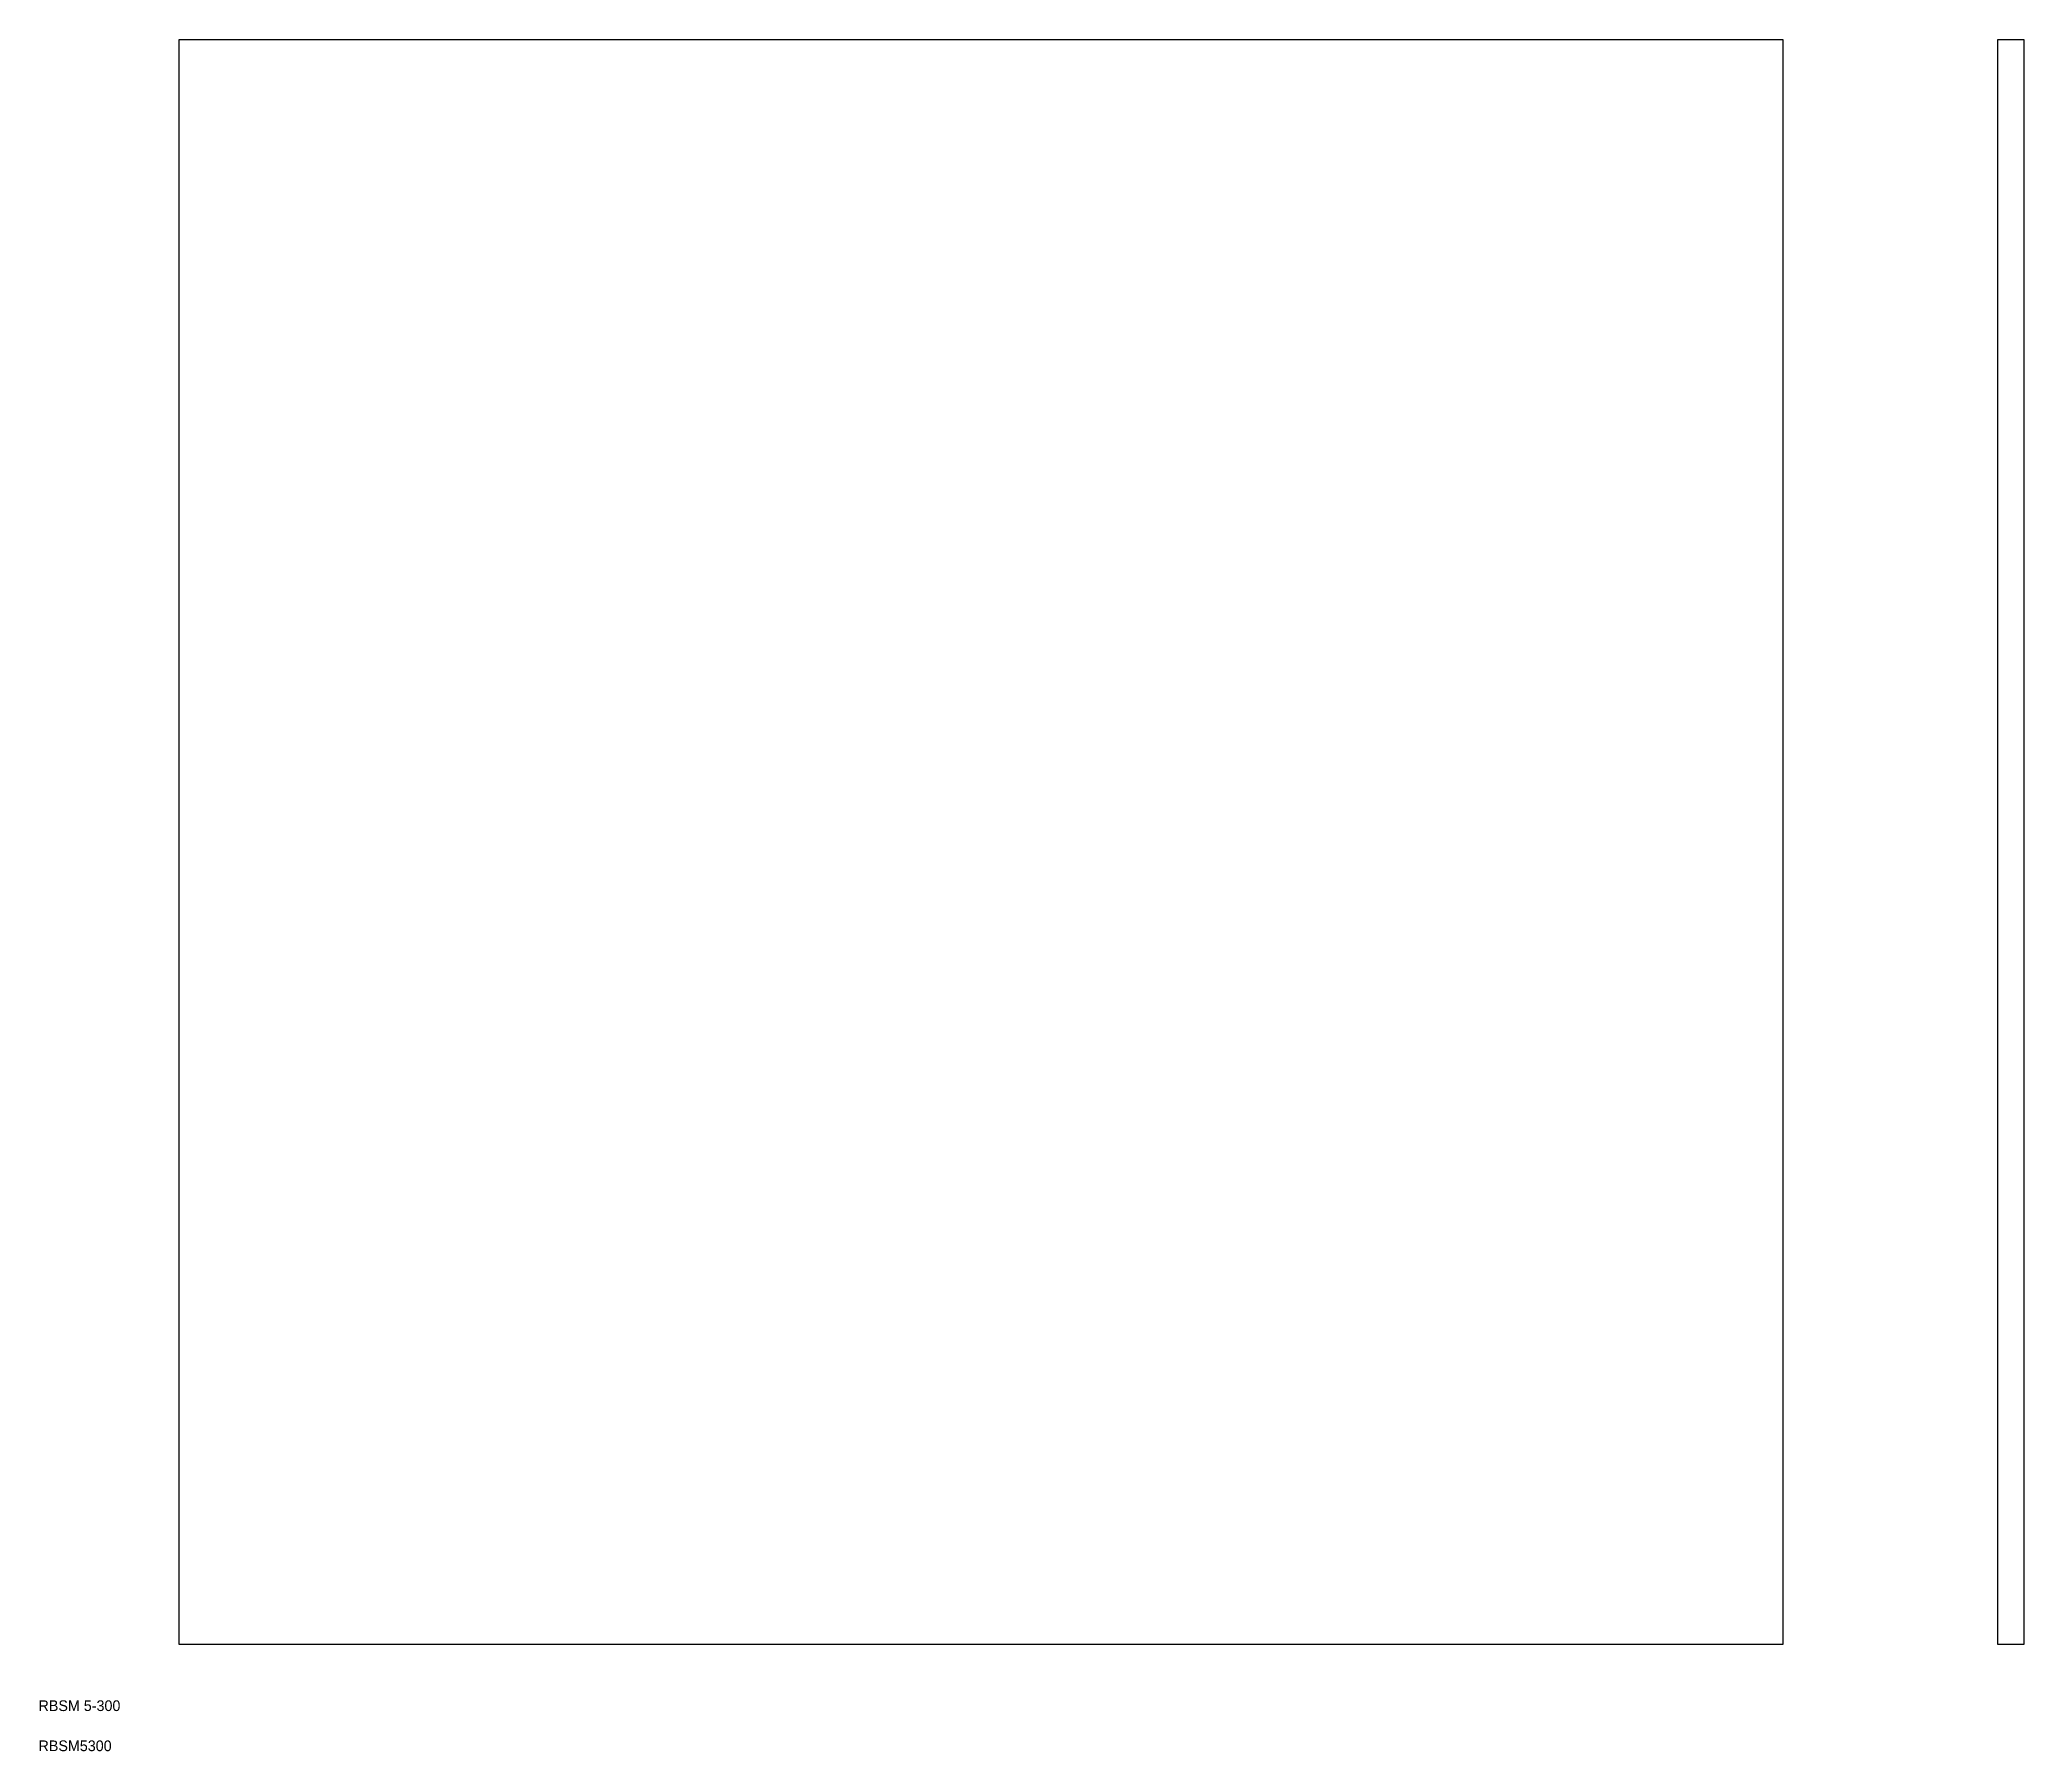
# Model space of a CAD drawing. Extents: x 5 to 376, y 5 to 325.
import ezdxf

# ---------------------------------------------------------------- set-up
doc = ezdxf.new("R2010")
doc.units = 0
doc.layers.get('0').update_dxf_attribs({"linetype": 'CONTINUOUS'})

msp = doc.modelspace()

# ---------------------------------------------------------------- linework, layer by layer
at = {"color": 7, "linetype": 'CONTINUOUS'}
for points in [[(31.25, 25.01), (331.25, 25.01), (331.25, 325.01), (31.25, 325.01)], [(371.37, 25.01), (376.37, 25.01), (376.37, 325.01), (371.37, 325.01)]]:
    msp.add_lwpolyline(points, close=True, dxfattribs=at)

# ---------------------------------------------------------------- texts
for s, p in [('RBSM 5-300', (5, 12.5)), ('RBSM5300', (5, 5))]:
    msp.add_text(s, height=2, dxfattribs=at).set_placement(p)

doc.saveas('drawing.dxf')
